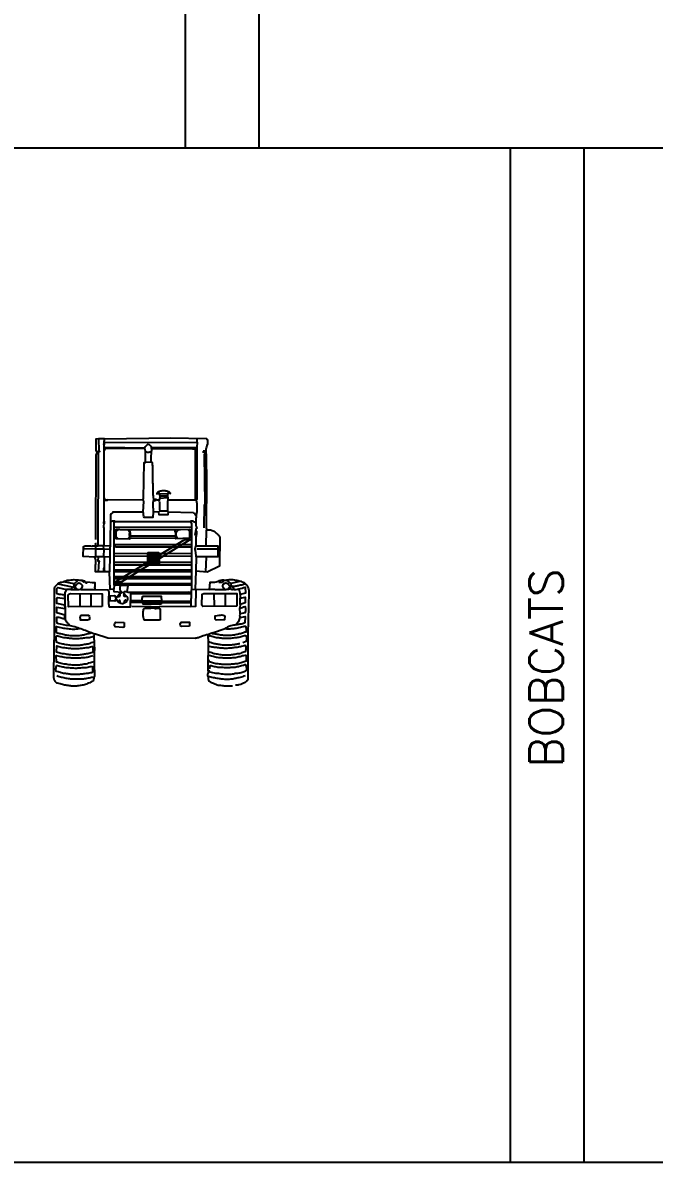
# Model space of a CAD drawing. Extents: x -121210 to 57230, y 84783 to 157800.
# Drawn here: x -41889 to -32436, y 112523 to 129581 of the extents above; entities that cross this region are included whole.
import ezdxf

# ---------------------------------------------------------------- set-up
doc = ezdxf.new("R2010")
doc.units = 0
doc.header["$MEASUREMENT"] = 0
doc.layers.get('0').update_dxf_attribs({"linetype": 'CONTINUOUS'})
doc.styles.get("Standard").update_dxf_attribs({"font": 'COMPLEX.SHX'})

# ---------------------------------------------------------------- blocks, each defined once
blk = doc.blocks.new('A$C4A427E55')
at = {"linetype": 'Continuous'}
for points in [[(1952, 2187), (2046, 2195), (1008, 1559), (914, 1559)], [(1572, 1811), (1580, 1819), (1580, 1986), (1572, 1995), (1405, 1995), (1401, 1986), (1401, 1819), (1405, 1811)]]:
    blk.add_hatch(color=256, dxfattribs=at).paths.add_polyline_path(points)
for points in [[(649, 3506), (632, 3528), (632, 3703), (671, 3707), (679, 3707), (688, 3707), (700, 3707), (713, 3707), (726, 3707), (739, 3707), (752, 3707), (760, 3703)], [(671, 3707), (675, 3519)], [(743, 2097), (756, 2106), (756, 2127), (756, 2144), (756, 2165), (756, 2182), (756, 2204), (756, 2221), (756, 2238), (756, 2259), (756, 2276), (756, 2293), (752, 2311), (752, 2328), (752, 2349), (752, 2366), (747, 2383), (747, 2400), (756, 2430), (747, 2443), (747, 2451), (752, 2464), (756, 2469), (752, 2802), (752, 2815), (752, 2836), (752, 2853), (752, 2879), (752, 2891), (752, 2904), (752, 2917), (752, 2930), (752, 2943), (752, 2960), (752, 2973), (756, 2990), (756, 3007), (756, 3020), (756, 3037), (756, 3054), (756, 3071), (756, 3088), (756, 3105), (756, 3122), (756, 3139), (756, 3156), (756, 3173), (756, 3190), (756, 3207), (756, 3225), (756, 3242), (756, 3259), (756, 3276), (756, 3293), (756, 3310), (756, 3323), (756, 3340), (756, 3357), (756, 3374), (756, 3387), (756, 3404), (756, 3417), (756, 3434), (756, 3447), (756, 3459), (756, 3472), (756, 3485), (756, 3498), (756, 3519), (756, 3541), (756, 3558), (756, 3570), (756, 3583), (756, 3592), (756, 3600), (752, 3613), (747, 3626), (752, 3639), (752, 3652), (756, 3664), (760, 3677), (760, 3690), (760, 3703)], [(756, 3647), (2144, 3652)], [(756, 3647), (756, 3613)], [(760, 3703), (1751, 3716), (2285, 3707), (2293, 3694), (2298, 3677), (2298, 3664), (2298, 3652), (2298, 3639), (2298, 3626), (2289, 3605), (2285, 3579), (2281, 3566), (2276, 3553), (2276, 3541), (2276, 3528), (2276, 3515), (2276, 3498), (2281, 3464), (2281, 3464), (2281, 3455), (2281, 3442), (2281, 3430), (2281, 3412), (2281, 3395), (2281, 3370), (2281, 3361), (2281, 3348), (2281, 3336), (2281, 3323), (2281, 3310), (2281, 3293), (2281, 3280), (2281, 3263), (2281, 3250), (2285, 3233), (2285, 3220), (2285, 3203), (2285, 3186), (2285, 3169), (2285, 3156), (2285, 3139), (2285, 3122), (2285, 3105), (2285, 3088), (2285, 3071), (2285, 3058), (2285, 3041), (2285, 3024), (2285, 3007), (2285, 2990), (2285, 2977), (2285, 2960), (2285, 2947), (2285, 2930), (2285, 2917), (2285, 2900), (2285, 2887), (2285, 2874), (2285, 2862), (2285, 2849), (2285, 2836), (2285, 2815), (2285, 2793), (2285, 2776), (2285, 2763), (2285, 2750), (2285, 2742), (2289, 2738), (2281, 2729), (2281, 2716), (2281, 2703), (2281, 2691), (2281, 2678), (2281, 2661), (2281, 2648), (2281, 2635), (2281, 2622), (2281, 2610), (2281, 2597), (2281, 2584), (2281, 2571), (2281, 2558), (2281, 2545), (2281, 2533), (2281, 2520), (2281, 2507), (2281, 2494), (2281, 2469), (2281, 2443), (2281, 2422), (2281, 2396), (2281, 2375), (2285, 2353), (2285, 2336), (2302, 2340), (2315, 2340), (2332, 2340), (2345, 2340), (2358, 2336), (2370, 2332), (2383, 2328), (2396, 2319), (2409, 2311), (2422, 2302), (2430, 2293), (2443, 2281), (2451, 2272), (2464, 2259), (2473, 2251), (2486, 2238), (2481, 1798), (2293, 1708), (2127, 1721), (2118, 1452), (2332, 1448), (2340, 1555), (2353, 1555), (2375, 1559), (2392, 1559), (2409, 1559), (2430, 1563), (2447, 1567), (2464, 1572), (2481, 1580), (2498, 1589), (2520, 1593), (2541, 1593), (2550, 1589), (2558, 1585), (2575, 1589), (2592, 1593), (2610, 1593), (2627, 1597), (2644, 1597), (2665, 1597), (2682, 1597), (2703, 1593), (2721, 1589), (2742, 1585), (2759, 1580), (2776, 1576), (2797, 1572), (2815, 1563), (2832, 1555), (2849, 1550), (2862, 1538), (2874, 1525), (2887, 1512), (2900, 1495), (2908, 1473), (2913, 1456), (2917, 1435), (2917, 1409), (2904, 777), (2904, 94), (2896, 81), (2883, 73), (2874, 64), (2866, 56), (2853, 51), (2840, 47), (2819, 34), (2797, 26), (2772, 21), (2759, 17), (2746, 17), (2721, 13)], [(769, 3558), (769, 3579), (1362, 3570), (1371, 3588), (1384, 3600), (1397, 3613), (1409, 3622), (1426, 3617), (1439, 3609), (1452, 3592), (1461, 3575)], [(2144, 3652), (2140, 3575), (2140, 2797), (2131, 2789), (2131, 2776), (2135, 2763), (2135, 2750), (2140, 2738), (2140, 2725), (2140, 2712), (2140, 2699), (2140, 2686), (2140, 2674), (2140, 2661), (2140, 2648), (2140, 2635), (2140, 2622), (2140, 2610), (2135, 2597), (2135, 2584), (2131, 2558), (2131, 2533), (2127, 2507), (2127, 2486), (2127, 2460), (2127, 2439), (2127, 2413), (2131, 2392), (2135, 2383), (2140, 2375), (2135, 2362), (2127, 2345), (2127, 2332), (2135, 2319), (2135, 2306), (2135, 2293), (2135, 2281), (2131, 2264), (2131, 2251), (2127, 2234), (2127, 2221), (2127, 2101), (2281, 2101), (2285, 2336)], [(2144, 3652), (2148, 3711)], [(624, 2114), (632, 2106), (645, 2101), (658, 2101), (666, 2101), (671, 3506), (649, 3506), (628, 3464), (624, 2195)], [(696, 3519), (679, 3511)], [(1333, 2785), (1341, 2810), (1350, 3348), (1371, 3348), (1371, 3361), (1371, 3374), (1371, 3387), (1371, 3404), (1371, 3417), (1371, 3430), (1371, 3442), (1371, 3455), (1371, 3468), (1371, 3481), (1371, 3494), (1371, 3506), (1371, 3519), (1367, 3532), (1362, 3558), (769, 3558), (756, 3528)], [(1093, 3566), (1089, 3566)], [(1456, 3511), (1439, 3502), (1422, 3498), (1401, 3498), (1388, 3502), (1375, 3506)], [(1533, 2883), (1546, 2887), (1559, 2887), (1572, 2883), (1580, 2883), (1580, 2862), (1585, 2849), (1585, 2836), (1585, 2823), (1580, 2810), (1580, 2797), (1572, 2785), (1563, 2785), (1550, 2785), (1529, 2793), (1512, 2797), (1503, 2793), (1495, 2785), (1495, 2802), (1491, 2819), (1491, 2836), (1491, 2849), (1486, 2866), (1486, 2883), (1486, 2900), (1486, 2917), (1486, 2938), (1486, 2955), (1486, 2973), (1486, 2990), (1486, 3007), (1486, 3028), (1482, 3045), (1482, 3062), (1482, 3084), (1482, 3101), (1482, 3118), (1482, 3139), (1482, 3156), (1482, 3173), (1482, 3190), (1482, 3207), (1482, 3229), (1482, 3246), (1482, 3263), (1482, 3280), (1482, 3297), (1478, 3314), (1478, 3331), (1478, 3344), (1456, 3353), (1456, 3365), (1456, 3378), (1456, 3404), (1456, 3430), (1456, 3451), (1461, 3477), (1461, 3489), (1461, 3502), (1461, 3515), (1465, 3528), (1465, 3541), (1465, 3553), (1614, 3558), (1836, 3558), (2076, 3553), (2118, 3549), (2118, 2785), (1708, 2785), (1700, 2763), (1700, 2627), (1713, 2610), (2084, 2601), (2097, 2592), (2110, 2580), (2118, 2567), (2127, 2558), (2131, 2545)], [(1461, 3575), (2140, 3575)], [(1465, 3553), (1461, 3562), (1461, 3575)], [(2255, 3498), (2251, 3506), (2246, 3506), (2238, 3502), (2238, 3511), (2246, 3515), (2251, 3519), (2251, 3532)], [(2238, 3511), (2276, 3498)], [(2264, 3498), (2251, 3464), (2259, 2725)], [(1456, 3353), (1371, 3348)], [(1555, 2891), (1559, 2904), (1572, 2913), (1580, 2917), (1593, 2926), (1606, 2926), (1623, 2930), (1636, 2930), (1653, 2930), (1666, 2930), (1678, 2926), (1691, 2926), (1704, 2921), (1713, 2917), (1721, 2913), (1730, 2904), (1734, 2891), (1751, 2883)], [(1337, 2605), (1345, 2768), (1333, 2785), (807, 2789), (799, 2780), (790, 2780), (777, 2780), (769, 2780), (769, 2793), (764, 2802), (756, 2823)], [(769, 2793), (807, 2789)], [(1533, 2789), (1525, 2780), (1512, 2776), (1503, 2780), (1495, 2785), (1486, 2768), (1482, 2746), (1482, 2725), (1482, 2703), (1482, 2678), (1486, 2656), (1486, 2631), (1486, 2610)], [(1572, 2785), (1576, 2768), (1580, 2750), (1580, 2733), (1580, 2712), (1580, 2691), (1580, 2669), (1580, 2648), (1585, 2627), (1700, 2627)], [(1580, 2883), (1704, 2879)], [(1585, 2849), (1704, 2849)], [(1700, 2819), (1585, 2810)], [(1734, 2891), (1704, 2879), (1708, 2785)], [(1713, 2610), (1708, 2567), (1576, 2567), (1572, 2605), (1486, 2610), (1482, 2528), (1354, 2524), (1345, 2541), (1341, 2563), (1341, 2580), (1341, 2592), (1337, 2605), (888, 2605), (880, 2601), (871, 2592), (858, 2580), (850, 2563), (846, 2545), (846, 2524), (846, 2503), (850, 2477), (850, 2469), (850, 2456)], [(2251, 2721), (2246, 2370)], [(756, 2469), (756, 2430)], [(901, 1512), (905, 2456), (914, 2456), (914, 2469), (893, 2473), (876, 2469), (858, 2460), (850, 2456), (833, 1713)], [(914, 2464), (2046, 2464)], [(2127, 2447), (2118, 2451), (2106, 2456), (2088, 2469), (2076, 2473), (2067, 2473), (2054, 2469), (2046, 2464), (2063, 2430), (2059, 1448), (2118, 1452)], [(905, 2383), (2059, 2387)], [(1149, 2345), (1896, 2345), (2029, 2353), (2029, 2217), (1824, 2204), (1815, 2217), (1149, 2212), (1128, 2200), (935, 2208), (931, 2225), (931, 2242), (935, 2255), (935, 2272), (935, 2289), (931, 2311), (931, 2332), (935, 2353), (952, 2349), (969, 2349), (982, 2349), (995, 2345), (1008, 2345), (1021, 2345), (1042, 2345), (1063, 2345), (1076, 2345), (1089, 2345), (1102, 2345), (1115, 2345), (1132, 2345), (1149, 2345)], [(961, 2345), (931, 2323)], [(935, 2234), (957, 2212)], [(1140, 2251), (1132, 2264), (1132, 2276), (1136, 2289), (1140, 2302), (1110, 2345)], [(1140, 2238), (1115, 2208)], [(1149, 2345), (1145, 2328), (1140, 2319), (1145, 2293), (1145, 2272), (1145, 2251), (1824, 2251), (1824, 2264), (1824, 2276), (1824, 2298), (1815, 2323), (1815, 2345)], [(1145, 2251), (1140, 2251), (1140, 2242), (1145, 2229), (1149, 2212)], [(1824, 2251), (1815, 2217)], [(1824, 2302), (1862, 2340)], [(1824, 2302), (1824, 2251), (1849, 2208)], [(2007, 2345), (2033, 2323)], [(2127, 2255), (2123, 2264), (2118, 2276), (2123, 2298), (2127, 2315), (2127, 2332)], [(2311, 231), (2311, 248), (2311, 265), (2311, 282), (2311, 299), (2311, 316), (2311, 333), (2311, 350), (2311, 367), (2311, 384), (2311, 401), (2311, 419), (2311, 431), (2311, 448), (2315, 466), (2315, 483), (2315, 500), (2315, 517), (2315, 530), (2315, 547), (2315, 564), (2315, 581), (2315, 598), (2315, 615), (2315, 632), (2315, 649), (2315, 666), (2315, 683), (2315, 700), (2311, 718), (2311, 735), (2311, 752), (2306, 769), (2285, 769), (2259, 760), (2234, 752), (2225, 747), (2212, 743), (2200, 739), (2187, 735), (2178, 730), (2165, 726), (2153, 722), (2140, 718), (2127, 718), (2114, 713), (807, 718), (611, 786), (602, 769), (598, 747), (598, 730), (598, 709), (602, 688), (602, 666), (606, 645), (606, 624), (602, 589), (611, 577), (611, 564), (611, 542), (606, 521), (606, 500), (606, 478), (602, 457), (602, 436), (602, 414), (602, 389), (602, 367), (602, 346), (602, 325), (606, 303), (606, 282), (606, 261), (611, 239), (611, 218), (611, 192), (611, 171), (611, 149), (598, 132), (598, 115), (594, 94), (589, 77), (572, 68), (555, 60), (538, 51), (521, 43), (504, 38), (487, 30), (474, 26), (457, 21), (440, 17), (423, 13), (406, 9), (393, 9), (376, 4), (359, 4), (342, 0), (329, 0), (312, 0), (295, 0), (278, 0), (261, 0), (248, 4), (231, 4), (214, 9), (196, 9), (179, 13), (162, 17), (145, 21), (128, 26), (111, 30), (94, 34), (73, 38), (56, 43), (47, 47), (34, 56), (21, 68), (9, 85), (4, 103), (0, 124), (0, 145), (0, 162), (0, 184), (9, 867), (9, 1465), (17, 1486), (30, 1503), (43, 1520), (60, 1533), (81, 1546), (98, 1555), (120, 1559), (145, 1563), (162, 1572), (179, 1576), (201, 1585), (218, 1589), (239, 1589), (261, 1593), (278, 1593), (299, 1597), (320, 1593), (342, 1593), (363, 1593), (384, 1589), (401, 1589), (423, 1585), (440, 1580), (461, 1576), (470, 1563), (615, 1550), (615, 1533), (615, 1520), (615, 1503), (615, 1491), (611, 1478), (615, 1469), (615, 1456), (624, 1448), (807, 1444), (824, 1414), (824, 1397), (824, 1384), (824, 1367), (824, 1354), (820, 1337), (820, 1324), (820, 1311), (820, 1298), (820, 1286), (820, 1268), (820, 1256), (820, 1243), (820, 1230), (824, 1217), (824, 1204), (829, 1187), (1149, 1187), (1153, 1384), (1153, 1405), (1132, 1405), (1115, 1405), (1098, 1409), (1085, 1414), (1072, 1414), (1059, 1414), (1051, 1414), (1038, 1405), (1093, 1345), (1102, 1324), (1102, 1303), (1102, 1290), (1098, 1281), (1089, 1268), (1085, 1256), (1072, 1251), (1063, 1247), (1042, 1239), (1034, 1234), (1021, 1234), (1004, 1239), (991, 1243), (969, 1251), (957, 1268), (952, 1281), (944, 1290), (931, 1311), (923, 1303), (918, 1294), (918, 1286), (914, 1273), (841, 1277), (841, 1354), (910, 1358), (931, 1311), (940, 1324), (944, 1333), (952, 1350), (961, 1358), (974, 1371), (987, 1384), (999, 1392), (1016, 1401), (905, 1414), (897, 1452), (841, 1448), (833, 1713), (624, 1713), (624, 1730), (624, 1743), (624, 1760), (624, 1772), (624, 1785), (624, 1802), (624, 1815), (628, 1828), (628, 1841), (628, 1854), (628, 1866), (628, 1879), (628, 1892), (624, 1905), (619, 1918), (615, 1930), (440, 1943), (444, 2093), (457, 2097), (470, 2101), (487, 2101), (500, 2101), (517, 2101), (534, 2101), (551, 2101), (568, 2097), (581, 2101), (594, 2101), (606, 2101), (615, 2106), (628, 2123), (628, 2135), (624, 2148)], [(666, 1935), (628, 1935), (628, 2054), (444, 2050)], [(628, 2054), (628, 2101)], [(628, 2054), (747, 2054), (743, 2097), (730, 2101), (709, 2101), (688, 2101), (666, 2101)], [(747, 2054), (743, 1935)], [(747, 2054), (841, 2050)], [(756, 2106), (837, 2101)], [(901, 2123), (2054, 2123)], [(927, 2084), (901, 2084)], [(1952, 2191), (2046, 2195), (1008, 1559), (914, 1559), (1952, 2191)], [(927, 2084), (2054, 2084)], [(2131, 1935), (2131, 1948), (2131, 1960), (2127, 1982), (2127, 2003), (2123, 2024), (2118, 2041), (2118, 2063), (2123, 2080), (2127, 2101)], [(2140, 2050), (2456, 2054), (2140, 2050)], [(2281, 2101), (2456, 2101), (2456, 1939), (2281, 1935), (2272, 1713)], [(752, 1930), (730, 1935), (709, 1935), (688, 1935), (679, 1935), (666, 1935), (658, 1875), (683, 1866), (675, 1871), (666, 1713)], [(837, 1935), (752, 1930), (752, 1918), (752, 1905), (752, 1892), (752, 1879), (752, 1866), (752, 1854), (752, 1841), (752, 1824), (752, 1811), (752, 1798), (752, 1781), (752, 1768), (756, 1760), (756, 1747), (760, 1725)], [(901, 1952), (2054, 1948)], [(905, 1990), (2059, 1986)], [(1572, 1815), (1580, 1819), (1580, 1986), (1572, 1995), (1405, 1995), (1401, 1986), (1401, 1819), (1405, 1815), (1572, 1815)], [(1486, 1845), (1482, 1845), (1465, 1854), (1452, 1862), (1444, 1866), (1444, 1871), (1435, 1888), (1431, 1888), (1422, 1892), (1418, 1901), (1418, 1905), (1418, 1913), (1426, 1922), (1435, 1922), (1439, 1930), (1439, 1935), (1448, 1943), (1448, 1943), (1456, 1956), (1469, 1960), (1469, 1960), (1486, 1965), (1503, 1965), (1512, 1960), (1512, 1960), (1516, 1960), (1520, 1956), (1520, 1956), (1525, 1960), (1525, 1960), (1529, 1965), (1516, 1973), (1516, 1973), (1559, 1973), (1559, 1973), (1559, 1956), (1559, 1930), (1559, 1930), (1546, 1943), (1546, 1943), (1542, 1935), (1546, 1922), (1546, 1922), (1550, 1922), (1550, 1922), (1563, 1913), (1563, 1905), (1563, 1901), (1555, 1892), (1546, 1888), (1542, 1875), (1529, 1862), (1529, 1858), (1516, 1849), (1508, 1849), (1508, 1849), (1495, 1845), (1495, 1845), (1486, 1845)], [(1444, 1892), (1431, 1892), (1422, 1896), (1418, 1905), (1418, 1913), (1426, 1918), (1431, 1922), (1431, 1922), (1431, 1922), (1435, 1922), (1439, 1922), (1456, 1922), (1473, 1922), (1473, 1922), (1473, 1922), (1473, 1922), (1491, 1922), (1495, 1922), (1495, 1922), (1495, 1922), (1499, 1922), (1499, 1922), (1538, 1922), (1550, 1922), (1559, 1913), (1563, 1909), (1563, 1901), (1555, 1892), (1542, 1892), (1529, 1892), (1529, 1892), (1525, 1892), (1525, 1892), (1520, 1892), (1465, 1892), (1461, 1892), (1444, 1892)], [(1435, 1896), (1431, 1909), (1426, 1913), (1426, 1913), (1426, 1913), (1439, 1913), (1444, 1913), (1439, 1913), (1439, 1909), (1439, 1905), (1444, 1901), (1444, 1901), (1448, 1909), (1448, 1909), (1448, 1913), (1448, 1913), (1456, 1913), (1456, 1913), (1456, 1913), (1456, 1913), (1456, 1913), (1452, 1909), (1452, 1909), (1448, 1901), (1444, 1896), (1435, 1896)], [(1452, 1922), (1435, 1922), (1439, 1935), (1452, 1948), (1469, 1956), (1478, 1960), (1478, 1960), (1491, 1960), (1503, 1960), (1503, 1960), (1508, 1960), (1516, 1956), (1520, 1952), (1520, 1952), (1529, 1960), (1529, 1960), (1533, 1965), (1525, 1973), (1525, 1973), (1525, 1973), (1529, 1973), (1533, 1973), (1555, 1973), (1555, 1973), (1555, 1969), (1555, 1939), (1555, 1939), (1546, 1948), (1546, 1943), (1538, 1935), (1542, 1930), (1546, 1922), (1542, 1922), (1529, 1922), (1525, 1922), (1512, 1939), (1495, 1943), (1495, 1943), (1482, 1943), (1482, 1943), (1482, 1943), (1465, 1935), (1456, 1922), (1452, 1922), (1452, 1922)], [(1486, 1849), (1482, 1849), (1478, 1849), (1469, 1854), (1465, 1854), (1461, 1858), (1448, 1866), (1439, 1883), (1435, 1888), (1439, 1888), (1452, 1888), (1456, 1883), (1461, 1879), (1465, 1875), (1473, 1871), (1473, 1871), (1486, 1866), (1486, 1866), (1491, 1866), (1495, 1866), (1508, 1871), (1520, 1879), (1525, 1888), (1542, 1888), (1542, 1888), (1542, 1888), (1542, 1883), (1538, 1871), (1525, 1858), (1525, 1858), (1512, 1854), (1499, 1849), (1499, 1849), (1486, 1849), (1486, 1849)], [(1456, 1922), (1461, 1926), (1469, 1935), (1482, 1943), (1495, 1943), (1495, 1943), (1499, 1943), (1499, 1943), (1499, 1939), (1512, 1935), (1525, 1922), (1520, 1922), (1503, 1922), (1503, 1922), (1503, 1922), (1461, 1922), (1456, 1922)], [(1461, 1901), (1456, 1905), (1465, 1913), (1478, 1909), (1478, 1901), (1465, 1896), (1461, 1901)], [(1486, 1871), (1482, 1871), (1473, 1875), (1465, 1879), (1461, 1883), (1456, 1888), (1461, 1888), (1473, 1888), (1478, 1888), (1478, 1888), (1520, 1888), (1520, 1888), (1512, 1875), (1499, 1871), (1499, 1871), (1495, 1871), (1491, 1866), (1486, 1871)], [(1465, 1901), (1465, 1909), (1469, 1913), (1469, 1909), (1473, 1909), (1469, 1901), (1469, 1901), (1465, 1901)], [(1482, 1901), (1486, 1901), (1486, 1909), (1482, 1913), (1482, 1913), (1482, 1913), (1495, 1913), (1495, 1913), (1495, 1909), (1495, 1909), (1495, 1905), (1495, 1901), (1499, 1901), (1499, 1901), (1503, 1905), (1503, 1905), (1503, 1905), (1503, 1896), (1503, 1896), (1482, 1896), (1482, 1901)], [(1512, 1896), (1503, 1909), (1503, 1909), (1503, 1913), (1503, 1913), (1508, 1913), (1516, 1913), (1516, 1913), (1516, 1909), (1516, 1909), (1516, 1905), (1516, 1905), (1520, 1901), (1520, 1901), (1520, 1901), (1525, 1909), (1520, 1913), (1520, 1913), (1529, 1913), (1533, 1913), (1533, 1913), (1529, 1913), (1520, 1896), (1520, 1896), (1512, 1896)], [(1533, 1901), (1533, 1909), (1542, 1913), (1546, 1913), (1550, 1913), (1555, 1905), (1550, 1901), (1542, 1896), (1533, 1901)], [(1542, 1901), (1542, 1909), (1542, 1909), (1546, 1913), (1546, 1909), (1550, 1905), (1546, 1901), (1542, 1901), (1542, 1901)], [(2281, 1935), (2131, 1935), (2127, 1721)], [(675, 1871), (658, 1875)], [(752, 1768), (743, 1760), (743, 1747), (743, 1738), (747, 1725)], [(901, 1858), (2054, 1858)], [(901, 1819), (2054, 1815)], [(901, 1743), (2054, 1743)], [(901, 1717), (2054, 1713)], [(303, 1533), (145, 1563)], [(303, 1533), (299, 1520), (299, 1503), (303, 1495), (316, 1491), (325, 1499), (329, 1512), (337, 1520), (346, 1529), (354, 1538), (363, 1542), (376, 1546), (389, 1542), (401, 1538), (414, 1525), (423, 1512), (423, 1491), (406, 1448), (624, 1448)], [(303, 1533), (363, 1585)], [(423, 1576), (457, 1555)], [(487, 1563), (483, 1533)], [(585, 1555), (585, 1538)], [(901, 1640), (2059, 1640)], [(901, 1610), (2054, 1610)], [(901, 1538), (2054, 1542)], [(2469, 1559), (2486, 1559), (2511, 1559), (2520, 1563), (2533, 1567), (2545, 1576), (2558, 1585)], [(2558, 1452), (2554, 1456), (2545, 1465), (2541, 1473), (2533, 1482), (2528, 1495), (2528, 1508), (2533, 1516), (2537, 1529), (2558, 1542), (2575, 1546), (2592, 1542), (2610, 1533), (2639, 1495), (2656, 1499)], [(2652, 1538), (2592, 1589)], [(2785, 1567), (2652, 1538), (2656, 1499), (2678, 1499), (2699, 1499), (2712, 1499), (2725, 1503), (2738, 1503), (2750, 1508), (2763, 1508), (2776, 1512), (2789, 1516), (2802, 1516), (2815, 1520), (2827, 1525), (2840, 1529), (2853, 1533)], [(239, 910), (218, 910), (192, 910), (171, 914), (145, 918), (124, 923), (98, 931), (77, 935), (56, 940), (51, 952), (47, 965), (47, 987), (47, 1008), (47, 1021), (47, 1034), (60, 1034), (77, 1034), (94, 1029), (111, 1025), (124, 1021), (141, 1016), (154, 1016), (167, 1016), (167, 1063), (47, 1098), (47, 1183), (167, 1162), (171, 1187), (167, 1200), (167, 1213), (47, 1239), (47, 1247), (47, 1260), (43, 1277), (43, 1290), (43, 1303), (47, 1315), (51, 1324), (56, 1328), (167, 1311), (167, 1358), (154, 1362), (141, 1367), (128, 1367), (111, 1371), (94, 1371), (81, 1375), (64, 1379), (51, 1384), (47, 1397), (43, 1409), (43, 1422), (43, 1435), (43, 1448), (47, 1461), (51, 1469), (60, 1478), (188, 1448)], [(261, 1444), (278, 1482), (64, 1529)], [(406, 1448), (393, 1448), (376, 1444), (363, 1444), (350, 1444), (337, 1444), (325, 1444), (312, 1444), (299, 1444), (286, 1444), (273, 1444), (261, 1444), (243, 1448), (231, 1448), (218, 1448), (205, 1448), (188, 1448), (167, 1401), (171, 999), (175, 982), (184, 974), (192, 961), (201, 948), (214, 940), (222, 931), (231, 923), (239, 910), (265, 905), (286, 901), (312, 893), (337, 884), (359, 880), (380, 871), (406, 863), (427, 854), (448, 846), (474, 837), (495, 829), (517, 820), (542, 811), (564, 803), (585, 794), (611, 786)], [(726, 1192), (218, 1187), (214, 1367), (218, 1375), (226, 1379), (235, 1384), (248, 1388), (726, 1384), (726, 1192)], [(278, 1482), (316, 1491)], [(316, 1491), (308, 1452)], [(316, 1491), (354, 1444)], [(389, 1384), (389, 1187)], [(555, 1379), (555, 1187)], [(995, 1508), (974, 1512), (948, 1512), (927, 1512), (914, 1512), (901, 1512), (897, 1452)], [(957, 1341), (965, 1341), (974, 1341), (987, 1350), (995, 1362), (991, 1379)], [(1106, 1508), (995, 1508), (991, 1495), (987, 1486), (987, 1469), (987, 1452), (991, 1431), (1008, 1418)], [(1025, 1414), (1029, 1409)], [(1076, 1341), (1076, 1341), (1059, 1345), (1051, 1358), (1046, 1367), (1055, 1379)], [(2054, 1512), (2024, 1512), (1106, 1508), (1093, 1414)], [(2050, 1405), (2020, 1409), (1153, 1405)], [(2050, 1379), (1153, 1384)], [(2059, 1448), (2054, 1431), (2054, 1414), (2054, 1397), (2054, 1379), (2054, 1367), (2054, 1350), (2054, 1333), (2054, 1320), (2050, 1307), (2050, 1290), (2050, 1277), (2050, 1260), (2050, 1243), (2050, 1226), (2050, 1209), (2050, 1192), (2127, 1196), (2131, 1435)], [(2738, 1196), (2229, 1192), (2217, 1213), (2221, 1379), (2246, 1388), (2738, 1388), (2738, 1196)], [(2674, 1491), (2695, 1448), (2712, 1448), (2729, 1448), (2750, 1452), (2772, 1456), (2793, 1465), (2819, 1469), (2840, 1478), (2866, 1482), (2870, 1392), (2789, 1371), (2789, 1320), (2866, 1333), (2866, 1247), (2789, 1221), (2785, 1174), (2802, 1174), (2819, 1179), (2840, 1187), (2862, 1192), (2866, 1179), (2870, 1166), (2870, 1153), (2870, 1140), (2870, 1128), (2866, 1115), (2866, 1106), (2862, 1098), (2789, 1081), (2785, 1063), (2780, 1051), (2785, 1042), (2789, 1029), (2866, 1042), (2857, 948), (2840, 940), (2823, 935), (2802, 931), (2785, 927), (2768, 923), (2746, 918), (2729, 918), (2708, 914), (2691, 914), (2669, 910), (2652, 905), (2635, 901), (2618, 893), (2601, 884), (2584, 876), (2567, 863), (2584, 858), (2601, 858), (2618, 858), (2639, 858), (2656, 863), (2674, 863), (2695, 863), (2712, 867), (2733, 871), (2755, 876), (2772, 880), (2793, 884), (2810, 888), (2832, 893), (2849, 897), (2870, 901), (2874, 893), (2874, 880), (2879, 858), (2879, 837), (2879, 824), (2874, 811), (2857, 807), (2840, 799), (2823, 794), (2810, 790), (2793, 786), (2776, 782), (2763, 777), (2746, 773), (2733, 773), (2716, 769), (2703, 764), (2686, 764), (2674, 764), (2656, 760), (2644, 760), (2631, 760), (2614, 760), (2601, 760), (2584, 760), (2571, 760), (2554, 760), (2541, 760), (2524, 764), (2511, 764), (2494, 764), (2477, 769), (2460, 773), (2447, 773), (2430, 777), (2413, 777), (2396, 782), (2375, 786), (2375, 799), (2306, 769)], [(2695, 1448), (2682, 1448), (2669, 1444), (2656, 1448), (2644, 1456), (2631, 1452), (2614, 1448), (2592, 1448), (2575, 1444), (2554, 1444), (2533, 1444), (2511, 1444), (2490, 1444), (2464, 1444), (2443, 1444), (2422, 1444), (2405, 1448), (2383, 1448), (2366, 1448), (2349, 1448), (2332, 1448)], [(2396, 1384), (2400, 1196)], [(2563, 1388), (2563, 1192)], [(2639, 1495), (2605, 1448)], [(2639, 1495), (2644, 1456)], [(2789, 1371), (2789, 1392), (2785, 1414), (2780, 1431), (2772, 1444), (2763, 1452)], [(991, 1243), (991, 1256), (991, 1273), (987, 1281), (974, 1286)], [(1093, 1277), (1076, 1286), (1068, 1286), (1055, 1273), (1051, 1260), (1055, 1243)], [(1324, 1247), (1324, 1251), (1328, 1260), (1324, 1277), (1153, 1277)], [(2050, 1247), (1610, 1247), (1606, 1226), (1337, 1226), (1324, 1247), (1153, 1251)], [(1324, 1277), (1324, 1290), (1324, 1303), (1324, 1315), (1328, 1328), (1328, 1341), (1337, 1350), (1345, 1350), (1358, 1350), (1606, 1350), (1610, 1273), (2050, 1277)], [(1324, 1277), (1610, 1277)], [(1324, 1247), (1610, 1247)], [(1610, 1273), (1610, 1247)], [(2789, 1221), (2789, 1320)], [(525, 1063), (530, 1046), (534, 1029), (534, 1012), (534, 999), (517, 995), (504, 991), (487, 991), (470, 991), (453, 991), (436, 991), (419, 991), (401, 991), (397, 1012), (393, 1029), (397, 1046), (401, 1055), (410, 1063), (525, 1063)], [(2050, 1192), (1576, 1187), (1572, 1166), (1593, 1157), (1593, 995), (1576, 991), (1559, 991), (1542, 987), (1529, 987), (1516, 987), (1499, 987), (1478, 987), (1465, 987), (1452, 987), (1435, 987), (1422, 987), (1405, 987), (1388, 987), (1371, 991), (1350, 991), (1345, 1008), (1341, 1029), (1337, 1051), (1337, 1072), (1337, 1093), (1337, 1115), (1341, 1136), (1341, 1153), (1354, 1162), (1367, 1166), (1379, 1170), (1392, 1170), (1405, 1166), (1418, 1166), (1435, 1166), (1452, 1170), (1456, 1179), (1456, 1183), (1456, 1187), (1166, 1192)], [(1508, 1170), (1499, 1166), (1486, 1166), (1469, 1170), (1452, 1170)], [(1456, 1187), (1576, 1187)], [(1495, 1187), (1508, 1170)], [(1508, 1170), (1520, 1162), (1533, 1162), (1555, 1166), (1572, 1166)], [(2558, 1051), (2554, 995), (2430, 991), (2417, 1004), (2417, 1021), (2417, 1038), (2417, 1055), (2477, 1063), (2494, 1063), (2516, 1068), (2537, 1063), (2550, 1059), (2558, 1051)], [(2725, 923), (2738, 931), (2746, 944), (2755, 957), (2768, 969), (2776, 982), (2780, 999), (2785, 1016), (2789, 1029)], [(2789, 1081), (2785, 1174)], [(568, 799), (555, 794), (542, 790), (525, 786), (508, 782), (495, 777), (478, 773), (461, 769), (448, 764), (431, 764), (414, 760), (397, 760), (380, 756), (363, 756), (346, 756), (329, 756), (312, 756), (295, 756), (278, 756), (261, 756), (243, 756), (226, 760), (209, 760), (192, 764), (175, 764), (158, 769), (141, 773), (124, 777), (107, 782), (90, 786), (73, 790), (56, 794), (38, 803), (38, 893), (60, 888), (81, 884), (103, 880), (124, 876), (145, 871), (167, 867), (188, 863), (209, 863), (231, 858), (252, 858), (273, 854), (295, 854), (316, 854), (337, 858), (359, 858), (384, 863)], [(1051, 952), (1051, 931), (1055, 910), (1051, 893), (1046, 884), (1034, 880), (918, 888), (910, 905), (910, 923), (914, 944), (923, 957), (1051, 952)], [(2033, 897), (1909, 893), (1901, 901), (1896, 910), (1892, 927), (1896, 944), (1905, 961), (2033, 957), (2033, 897)], [(2375, 799), (2567, 863)], [(30, 722), (4, 726)], [(602, 743), (585, 739), (568, 735), (551, 730), (534, 726), (517, 726), (495, 722), (478, 722), (461, 718), (444, 718), (427, 713), (410, 713), (393, 713), (376, 709), (359, 709), (342, 709), (325, 709), (303, 709), (286, 709), (269, 713), (252, 713), (235, 713), (218, 718), (201, 718), (184, 722), (167, 722), (149, 726), (128, 730), (111, 735), (94, 739), (77, 743), (60, 747), (43, 752), (34, 743), (30, 735), (30, 722), (30, 709), (30, 700), (30, 688), (34, 675), (34, 662), (51, 658), (73, 649), (90, 645), (111, 641), (128, 636), (145, 632), (162, 628), (179, 624), (201, 624), (218, 619), (235, 619), (252, 615), (269, 615), (286, 615), (303, 615), (320, 615), (337, 615), (354, 615), (372, 615), (389, 615), (406, 619), (423, 619), (440, 624), (461, 628), (478, 628), (495, 632), (513, 636), (530, 641), (547, 645), (564, 653), (585, 658), (602, 662)], [(2870, 760), (2853, 756), (2836, 747), (2819, 743), (2802, 739), (2789, 735), (2772, 730), (2755, 730), (2738, 726), (2721, 722), (2703, 722), (2686, 718), (2669, 718), (2652, 713), (2639, 713), (2622, 713), (2605, 713), (2588, 713), (2571, 713), (2554, 713), (2537, 713), (2520, 713), (2503, 718), (2486, 718), (2469, 722), (2451, 722), (2434, 726), (2417, 730), (2400, 735), (2383, 739), (2366, 743), (2349, 747), (2332, 752), (2315, 743)], [(2870, 760), (2879, 752), (2879, 743), (2883, 735), (2883, 722), (2883, 709), (2883, 692), (2879, 683), (2879, 671), (2827, 649)], [(594, 589), (585, 572), (585, 555), (585, 542), (589, 534), (577, 504), (559, 500), (542, 495), (525, 491), (508, 487), (491, 483), (474, 478), (457, 478), (444, 474), (427, 474), (410, 470), (393, 470), (376, 466), (359, 466), (346, 466), (329, 466), (312, 466), (295, 466), (278, 466), (261, 470), (243, 470), (231, 470), (214, 474), (196, 474), (179, 478), (162, 483), (145, 483), (128, 487), (107, 491), (90, 495), (73, 500), (56, 504), (38, 508), (43, 602), (60, 598), (77, 594), (94, 589), (111, 585), (128, 581), (145, 581), (162, 577), (179, 572), (196, 572), (214, 568), (231, 568), (248, 568), (265, 564), (282, 564), (299, 564), (316, 564), (329, 564), (346, 564), (363, 564), (380, 564), (397, 568), (414, 568), (431, 568), (448, 572), (466, 572), (483, 577), (500, 581), (517, 581), (534, 585), (551, 589), (568, 594), (585, 598)], [(2785, 636), (2772, 632), (2759, 628), (2746, 628), (2729, 624), (2716, 624), (2703, 619), (2691, 619), (2674, 619), (2661, 615), (2644, 615), (2631, 615), (2614, 615), (2601, 615), (2584, 615), (2571, 615), (2554, 615), (2537, 615), (2524, 615), (2507, 619), (2490, 619), (2477, 624), (2460, 624), (2447, 628), (2430, 628), (2413, 632), (2400, 636), (2383, 641), (2370, 645), (2358, 649), (2340, 653), (2328, 658), (2311, 662)], [(2874, 517), (2874, 534), (2879, 547), (2879, 559), (2879, 568), (2879, 589), (2874, 602), (2866, 611), (2849, 602), (2827, 598), (2810, 594), (2793, 589), (2776, 589), (2763, 585), (2746, 581), (2729, 577), (2712, 577), (2695, 572), (2678, 572), (2665, 568), (2648, 568), (2631, 568), (2614, 568), (2597, 564), (2584, 564), (2567, 564), (2550, 564), (2533, 568), (2516, 568), (2503, 568), (2486, 568), (2469, 572), (2451, 572), (2434, 577), (2417, 577), (2400, 581), (2383, 585), (2366, 585), (2349, 589), (2328, 594)], [(2874, 517), (2862, 513), (2844, 508), (2827, 504), (2810, 500), (2793, 491), (2780, 487), (2763, 487), (2746, 483), (2729, 478), (2712, 474), (2695, 474), (2678, 470), (2661, 470), (2644, 466), (2627, 466), (2610, 466), (2592, 466), (2575, 466), (2558, 466), (2541, 466), (2524, 466), (2507, 470), (2490, 470), (2469, 474), (2451, 478), (2434, 478), (2417, 483), (2400, 487), (2383, 491), (2366, 500), (2349, 504), (2332, 508)], [(30, 431), (9, 427)], [(585, 457), (568, 448), (551, 444), (534, 440), (517, 436), (500, 431), (483, 431), (466, 427), (448, 423), (431, 423), (414, 423), (397, 419), (380, 419), (363, 419), (346, 419), (329, 419), (312, 419), (295, 419), (278, 419), (261, 419), (243, 423), (222, 423), (205, 423), (188, 427), (171, 431), (154, 431), (137, 436), (120, 440), (103, 440), (85, 444), (64, 448), (47, 453), (30, 457), (34, 367), (56, 363), (73, 354), (94, 350), (111, 346), (132, 342), (149, 337), (167, 333), (184, 333), (201, 329), (218, 325), (235, 325), (252, 325), (269, 320), (286, 320), (303, 320), (320, 320), (337, 320), (354, 320), (367, 320), (384, 320), (401, 325), (419, 325), (436, 329), (453, 333), (474, 333), (491, 337), (508, 342), (525, 350), (547, 354), (564, 359), (585, 367), (602, 372)], [(2879, 466), (2879, 376), (2866, 372), (2849, 363), (2832, 359), (2819, 354), (2802, 350), (2785, 346), (2768, 342), (2750, 337), (2733, 337), (2716, 333), (2699, 329), (2678, 329), (2661, 329), (2644, 325), (2627, 325), (2605, 325), (2588, 325), (2571, 325), (2554, 325), (2533, 325), (2516, 325), (2498, 329), (2481, 329), (2460, 333), (2443, 333), (2426, 337), (2409, 342), (2392, 346), (2375, 350), (2362, 354), (2345, 359), (2328, 367), (2315, 389)], [(2879, 466), (2857, 461), (2840, 457), (2823, 453), (2806, 444), (2789, 440), (2772, 440), (2755, 436), (2738, 431), (2721, 427), (2703, 427), (2686, 423), (2674, 423), (2656, 419), (2639, 419), (2622, 419), (2605, 419), (2588, 419), (2571, 419), (2554, 419), (2537, 419), (2520, 423), (2503, 423), (2486, 423), (2469, 427), (2451, 431), (2434, 431), (2417, 436), (2400, 440), (2383, 444), (2362, 448), (2345, 453), (2328, 457)], [(581, 299), (577, 286), (581, 269), (581, 252), (585, 235), (581, 218), (577, 209), (564, 201), (555, 201), (547, 201), (530, 196), (513, 192), (500, 192), (483, 188), (466, 184), (448, 184), (436, 179), (419, 179), (401, 179), (384, 175), (372, 175), (354, 175), (337, 175), (320, 175), (308, 175), (290, 175), (273, 175), (256, 175), (239, 179), (226, 179), (209, 184), (192, 184), (175, 188), (162, 188), (145, 192), (128, 196), (111, 201), (98, 205), (81, 209), (64, 214), (47, 218), (34, 222), (30, 256), (9, 261)], [(30, 256), (38, 312), (56, 308), (73, 303), (90, 299), (111, 295), (128, 290), (145, 290), (162, 286), (179, 282), (196, 282), (214, 278), (226, 278), (243, 273), (261, 273), (278, 273), (295, 273), (312, 269), (325, 269), (342, 269), (359, 273), (376, 273), (393, 273), (406, 273), (423, 278), (440, 278), (457, 278), (474, 282), (491, 282), (508, 286), (525, 290), (542, 295), (559, 295), (581, 299)], [(2908, 278), (2883, 278), (2883, 261), (2883, 248), (2879, 235), (2870, 226), (2857, 218), (2849, 214), (2832, 209), (2819, 205), (2802, 201), (2785, 196), (2768, 196), (2750, 192), (2733, 192), (2716, 188), (2703, 184), (2691, 179), (2669, 179), (2648, 175), (2622, 175), (2601, 175), (2580, 175), (2558, 175), (2537, 179), (2511, 179), (2490, 184), (2469, 188), (2447, 188), (2426, 192), (2405, 196), (2379, 201), (2358, 205), (2340, 209), (2332, 218), (2328, 226), (2319, 231), (2311, 231), (2311, 218), (2311, 205), (2306, 192), (2302, 179), (2298, 167), (2302, 154), (2306, 145), (2315, 137), (2328, 145), (2349, 141), (2366, 137), (2387, 132), (2405, 128), (2422, 124), (2439, 120), (2456, 120), (2473, 115), (2490, 115), (2507, 111), (2524, 111), (2537, 111), (2554, 107), (2571, 107), (2584, 107), (2601, 107), (2614, 107), (2631, 107), (2648, 111), (2661, 111), (2678, 111), (2695, 115), (2712, 120), (2725, 120), (2742, 124), (2759, 128), (2776, 132), (2793, 137), (2815, 141), (2832, 145), (2849, 154), (2870, 158)], [(2883, 278), (2883, 295), (2879, 308), (2874, 320), (2866, 320), (2857, 320), (2840, 312), (2827, 308), (2810, 303), (2793, 299), (2776, 295), (2763, 290), (2746, 290), (2729, 286), (2716, 282), (2699, 282), (2682, 278), (2665, 278), (2652, 278), (2635, 273), (2618, 273), (2601, 273), (2588, 273), (2571, 273), (2554, 273), (2537, 278), (2520, 278), (2507, 278), (2490, 278), (2473, 282), (2456, 282), (2439, 286), (2422, 290), (2405, 290), (2387, 295), (2370, 299), (2353, 303), (2336, 303), (2332, 261)], [(598, 137), (581, 132), (564, 128), (547, 124), (530, 120), (513, 120), (495, 115), (478, 111), (461, 111), (444, 107), (427, 107), (410, 107), (389, 103), (372, 103), (354, 103), (337, 103), (320, 103), (303, 103), (286, 103), (269, 107), (252, 107), (235, 111), (218, 111), (201, 115), (184, 115), (167, 120), (149, 124), (132, 128), (115, 132), (98, 137), (81, 141), (64, 145), (47, 154)], [(2315, 137), (2311, 124), (2311, 111), (2315, 90), (2323, 77), (2340, 64), (2358, 56), (2375, 51), (2392, 43), (2409, 34), (2426, 30), (2443, 21), (2460, 17), (2477, 13), (2494, 13), (2516, 9), (2533, 9), (2550, 4), (2567, 4), (2588, 4), (2601, 4), (2618, 4), (2635, 4), (2648, 4), (2665, 4), (2674, 4)]]:
    blk.add_lwpolyline(points, dxfattribs=at)
blk = doc.blocks.new('FORMATLINES')
at = {"color": 155, "true_color": 0x546d8e}
for p, q in [((-39459, 143902), (-39459, 127711)), ((-38356, 143902), (-38356, 127711)), ((-117481, 127711), (-19789, 127711)), ((-34592, 127711), (-34592, 112523)), ((-33488, 127711), (-33488, 112523)), ((-117481, 112523), (57230, 112523))]:
    blk.add_line(p, q, dxfattribs=at)

msp = doc.modelspace()

# ---------------------------------------------------------------- block references
for name, p in [('FORMATLINES', (0, 0)), ('A$C4A427E55', (-41424, 119649))]:
    msp.add_blockref(name, p)

# ---------------------------------------------------------------- texts
at = {"color": 155, "true_color": 0x546d8e, "insert": (-34304, 118432), "char_height": 500, "attachment_point": 1, "rotation": 90}
msp.add_mtext_dynamic_manual_height_columns('{\\Fsimplex|c0;BOBCATS}', width=16790, gutter_width=12.5, heights=[0], dxfattribs=at)

doc.saveas('drawing.dxf')
